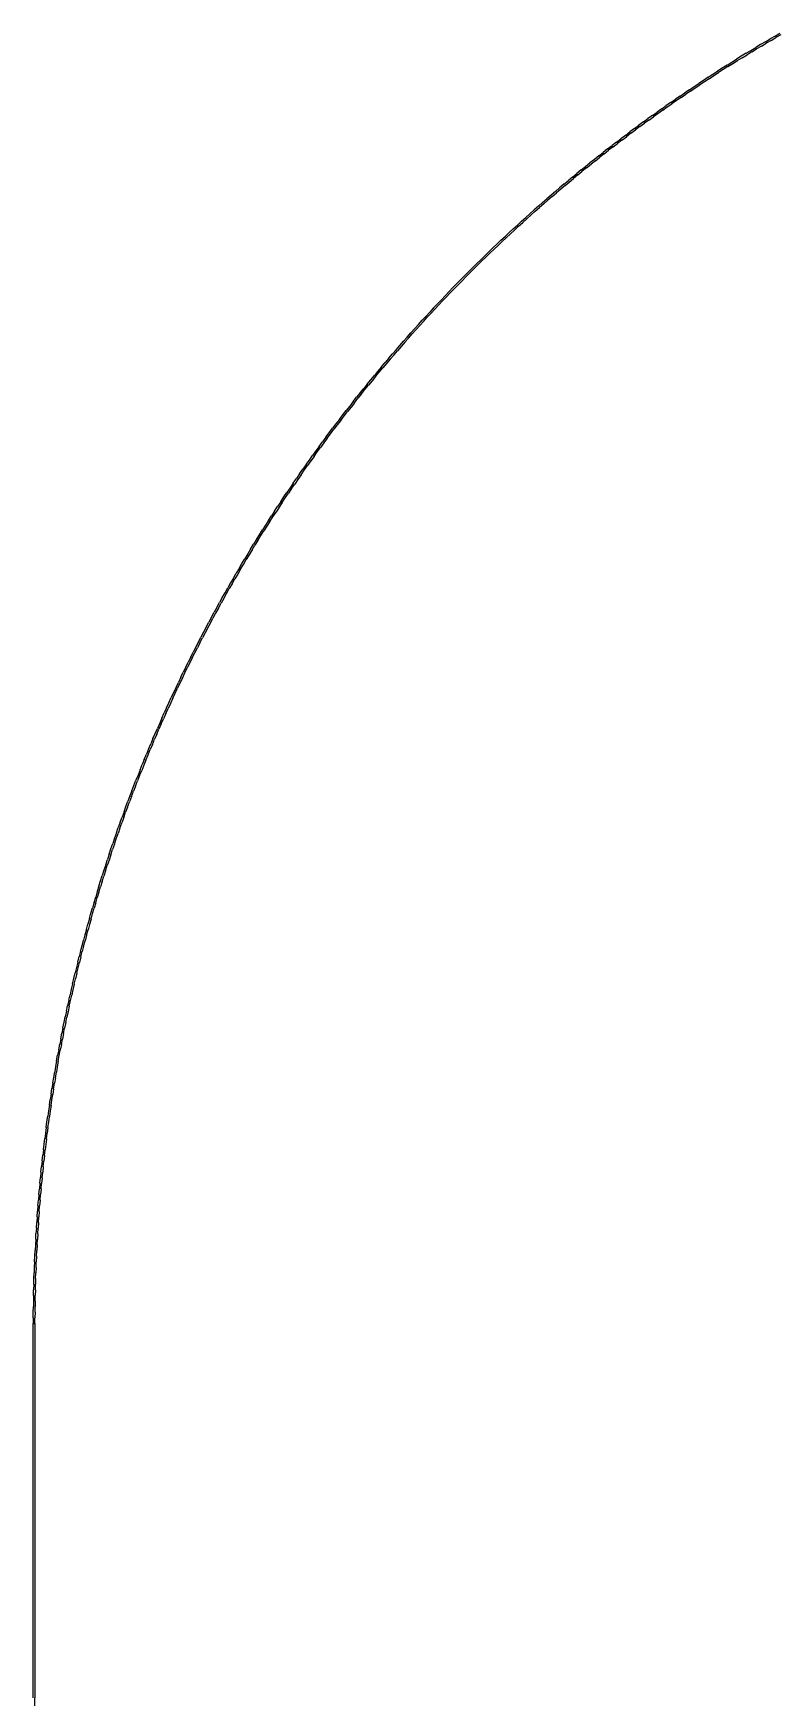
# Model space of a CAD drawing. Header units: metres. Extents: x 0.2 to 42.3, y 0.9 to 39.
# Drawn here: x 2.025 to 2.375, y 14.698 to 15.482 of the extents above; entities that cross this region are included whole.
import ezdxf

# ---------------------------------------------------------------- set-up
doc = ezdxf.new("R2010")
doc.units = ezdxf.units.M
doc.layers.add('BSA_MATERIAL_SECTION', color=7, linetype='Continuous')

msp = doc.modelspace()

# ---------------------------------------------------------------- linework, layer by layer
at = {"layer": 'BSA_MATERIAL_SECTION'}
for p, q in [((2.37007, 15.4777), (2.37235, 15.47905)), ((2.37275, 15.47835), (2.37048, 15.47701)), ((2.37464, 15.48037), (2.37235, 15.47905)), ((2.37275, 15.47835), (2.37504, 15.47968)), ((2.37464, 15.48037), (2.37693, 15.4817)), ((2.37733, 15.481), (2.37504, 15.47968)), ((2.35873, 15.47088), (2.35648, 15.46949)), ((2.35915, 15.4702), (2.3569, 15.46881)), ((2.36099, 15.47226), (2.35873, 15.47088)), ((2.35915, 15.4702), (2.36141, 15.47158)), ((2.36099, 15.47226), (2.36325, 15.47364)), ((2.36366, 15.47295), (2.36141, 15.47158)), ((2.36325, 15.47364), (2.36552, 15.475)), ((2.36366, 15.47295), (2.36593, 15.47431)), ((2.36779, 15.47636), (2.36552, 15.475)), ((2.3682, 15.47567), (2.36593, 15.47431)), ((2.37007, 15.4777), (2.36779, 15.47636)), ((2.3682, 15.47567), (2.37048, 15.47701)), ((2.34308, 15.46097), (2.3453, 15.46241)), ((2.3453, 15.46241), (2.34753, 15.46384)), ((2.34574, 15.46174), (2.34796, 15.46317)), ((2.34976, 15.46527), (2.34753, 15.46384)), ((2.35019, 15.4646), (2.34796, 15.46317)), ((2.35199, 15.46668), (2.34976, 15.46527)), ((2.35242, 15.46601), (2.35019, 15.4646)), ((2.35199, 15.46668), (2.35423, 15.46809)), ((2.35242, 15.46601), (2.35466, 15.46742)), ((2.35423, 15.46809), (2.35648, 15.46949)), ((2.35466, 15.46742), (2.3569, 15.46881)), ((2.33426, 15.45512), (2.33207, 15.45364)), ((2.33471, 15.45446), (2.33252, 15.45298)), ((2.33426, 15.45512), (2.33646, 15.4566)), ((2.33471, 15.45446), (2.3369, 15.45594)), ((2.33646, 15.4566), (2.33866, 15.45806)), ((2.3369, 15.45594), (2.3391, 15.4574)), ((2.34087, 15.45952), (2.33866, 15.45806)), ((2.34131, 15.45886), (2.3391, 15.4574)), ((2.34308, 15.46097), (2.34087, 15.45952)), ((2.34352, 15.4603), (2.34131, 15.45886)), ((2.34352, 15.4603), (2.34574, 15.46174)), ((2.3212, 15.4461), (2.32336, 15.44763)), ((2.32166, 15.44545), (2.32382, 15.44698)), ((2.32553, 15.44914), (2.32336, 15.44763)), ((2.32382, 15.44698), (2.32599, 15.44849)), ((2.32553, 15.44914), (2.3277, 15.45065)), ((2.32815, 15.45), (2.32599, 15.44849)), ((2.32988, 15.45215), (2.3277, 15.45065)), ((2.33034, 15.45149), (2.32815, 15.45)), ((2.32988, 15.45215), (2.33207, 15.45364)), ((2.33034, 15.45149), (2.33252, 15.45298)), ((2.3126, 15.43993), (2.31046, 15.43837)), ((2.31094, 15.43772), (2.31307, 15.43928)), ((2.3126, 15.43993), (2.31474, 15.44149)), ((2.31521, 15.44084), (2.31307, 15.43928)), ((2.31689, 15.44303), (2.31474, 15.44149)), ((2.31521, 15.44084), (2.31735, 15.44238)), ((2.31689, 15.44303), (2.31903, 15.44458)), ((2.3195, 15.44392), (2.31735, 15.44238)), ((2.3212, 15.4461), (2.31903, 15.44458)), ((2.32166, 15.44545), (2.3195, 15.44392)), ((2.29988, 15.43042), (2.30198, 15.43203)), ((2.30247, 15.43139), (2.30037, 15.42979)), ((2.3041, 15.43362), (2.30198, 15.43203)), ((2.30247, 15.43139), (2.30458, 15.43298)), ((2.3041, 15.43362), (2.30621, 15.43521)), ((2.30669, 15.43457), (2.30458, 15.43298)), ((2.30834, 15.43679), (2.30621, 15.43521)), ((2.30669, 15.43457), (2.30881, 15.43615)), ((2.30834, 15.43679), (2.31046, 15.43837)), ((2.31094, 15.43772), (2.30881, 15.43615)), ((2.29153, 15.42392), (2.28945, 15.42228)), ((2.28995, 15.42166), (2.29202, 15.4233)), ((2.29153, 15.42392), (2.2936, 15.42556)), ((2.2941, 15.42493), (2.29202, 15.4233)), ((2.29569, 15.42719), (2.2936, 15.42556)), ((2.2941, 15.42493), (2.29618, 15.42656)), ((2.29569, 15.42719), (2.29778, 15.42881)), ((2.29827, 15.42818), (2.29618, 15.42656)), ((2.29988, 15.43042), (2.29778, 15.42881)), ((2.29827, 15.42818), (2.30037, 15.42979)), ((2.27918, 15.41395), (2.28122, 15.41563)), ((2.28327, 15.4173), (2.28122, 15.41563)), ((2.28172, 15.41501), (2.28377, 15.41668)), ((2.28327, 15.4173), (2.28532, 15.41897)), ((2.28582, 15.41835), (2.28377, 15.41668)), ((2.28532, 15.41897), (2.28739, 15.42063)), ((2.28582, 15.41835), (2.28789, 15.42001)), ((2.28945, 15.42228), (2.28739, 15.42063)), ((2.28995, 15.42166), (2.28789, 15.42001)), ((2.27107, 15.40714), (2.27309, 15.40886)), ((2.2736, 15.40824), (2.27159, 15.40653)), ((2.27511, 15.41056), (2.27309, 15.40886)), ((2.27563, 15.40994), (2.2736, 15.40824)), ((2.27511, 15.41056), (2.27714, 15.41226)), ((2.27563, 15.40994), (2.27765, 15.41164)), ((2.27918, 15.41395), (2.27714, 15.41226)), ((2.27765, 15.41164), (2.27969, 15.41333)), ((2.28172, 15.41501), (2.27969, 15.41333)), ((2.26307, 15.40021), (2.26108, 15.39846)), ((2.26161, 15.39786), (2.2636, 15.39961)), ((2.26307, 15.40021), (2.26506, 15.40196)), ((2.26558, 15.40135), (2.2636, 15.39961)), ((2.26506, 15.40196), (2.26706, 15.40369)), ((2.26558, 15.40135), (2.26758, 15.40308)), ((2.26906, 15.40542), (2.26706, 15.40369)), ((2.26958, 15.40481), (2.26758, 15.40308)), ((2.27107, 15.40714), (2.26906, 15.40542)), ((2.26958, 15.40481), (2.27159, 15.40653)), ((2.25517, 15.39316), (2.25321, 15.39138)), ((2.25375, 15.39079), (2.25571, 15.39257)), ((2.25517, 15.39316), (2.25714, 15.39494)), ((2.25767, 15.39434), (2.25571, 15.39257)), ((2.25714, 15.39494), (2.25911, 15.3967)), ((2.25767, 15.39434), (2.25964, 15.3961)), ((2.26108, 15.39846), (2.25911, 15.3967)), ((2.26161, 15.39786), (2.25964, 15.3961)), ((2.24353, 15.38237), (2.24545, 15.38419)), ((2.24545, 15.38419), (2.24739, 15.38599)), ((2.246, 15.38361), (2.24793, 15.38541)), ((2.24932, 15.3878), (2.24739, 15.38599)), ((2.24986, 15.38721), (2.24793, 15.38541)), ((2.25127, 15.38959), (2.24932, 15.3878)), ((2.24986, 15.38721), (2.25181, 15.389)), ((2.25127, 15.38959), (2.25321, 15.39138)), ((2.25375, 15.39079), (2.25181, 15.389)), ((2.2378, 15.37687), (2.23591, 15.37502)), ((2.23836, 15.3763), (2.23647, 15.37445)), ((2.2378, 15.37687), (2.23971, 15.37871)), ((2.23836, 15.3763), (2.24026, 15.37813)), ((2.24161, 15.38055), (2.23971, 15.37871)), ((2.24217, 15.37997), (2.24026, 15.37813)), ((2.24353, 15.38237), (2.24161, 15.38055)), ((2.24217, 15.37997), (2.24408, 15.38179)), ((2.246, 15.38361), (2.24408, 15.38179)), ((2.2284, 15.36757), (2.23026, 15.36945)), ((2.23083, 15.36888), (2.22896, 15.36701)), ((2.23214, 15.37131), (2.23026, 15.36945)), ((2.23083, 15.36888), (2.2327, 15.37074)), ((2.23214, 15.37131), (2.23402, 15.37317)), ((2.23458, 15.3726), (2.2327, 15.37074)), ((2.23402, 15.37317), (2.23591, 15.37502)), ((2.23458, 15.3726), (2.23647, 15.37445)), ((2.221, 15.36), (2.22283, 15.36191)), ((2.22341, 15.36135), (2.22157, 15.35944)), ((2.22283, 15.36191), (2.22468, 15.3638)), ((2.22525, 15.36324), (2.22341, 15.36135)), ((2.22653, 15.36569), (2.22468, 15.3638)), ((2.22525, 15.36324), (2.2271, 15.36513)), ((2.2284, 15.36757), (2.22653, 15.36569)), ((2.2271, 15.36513), (2.22896, 15.36701)), ((2.21371, 15.35232), (2.21552, 15.35425)), ((2.2161, 15.35371), (2.2143, 15.35177)), ((2.21552, 15.35425), (2.21734, 15.35617)), ((2.21792, 15.35562), (2.2161, 15.35371)), ((2.21916, 15.35809), (2.21734, 15.35617)), ((2.21792, 15.35562), (2.21974, 15.35754)), ((2.221, 15.36), (2.21916, 15.35809)), ((2.21974, 15.35754), (2.22157, 15.35944)), ((2.20655, 15.34453), (2.20832, 15.34649)), ((2.20714, 15.34399), (2.20891, 15.34595)), ((2.21011, 15.34844), (2.20832, 15.34649)), ((2.20891, 15.34595), (2.2107, 15.3479)), ((2.21011, 15.34844), (2.21191, 15.35039)), ((2.21249, 15.34984), (2.2107, 15.3479)), ((2.21371, 15.35232), (2.21191, 15.35039)), ((2.21249, 15.34984), (2.2143, 15.35177)), ((2.20124, 15.33862), (2.1995, 15.33664)), ((2.2001, 15.33611), (2.20184, 15.33809)), ((2.20124, 15.33862), (2.20301, 15.3406)), ((2.20184, 15.33809), (2.2036, 15.34006)), ((2.20477, 15.34257), (2.20301, 15.3406)), ((2.20536, 15.34204), (2.2036, 15.34006)), ((2.20655, 15.34453), (2.20477, 15.34257)), ((2.20714, 15.34399), (2.20536, 15.34204)), ((2.19257, 15.32863), (2.19428, 15.33065)), ((2.19318, 15.32811), (2.19489, 15.33013)), ((2.19602, 15.33265), (2.19428, 15.33065)), ((2.19489, 15.33013), (2.19662, 15.33212)), ((2.19602, 15.33265), (2.19775, 15.33465)), ((2.19835, 15.33412), (2.19662, 15.33212)), ((2.19775, 15.33465), (2.1995, 15.33664)), ((2.2001, 15.33611), (2.19835, 15.33412)), ((2.18745, 15.32257), (2.18576, 15.32053)), ((2.18638, 15.32002), (2.18806, 15.32206)), ((2.18915, 15.32459), (2.18745, 15.32257)), ((2.18806, 15.32206), (2.18976, 15.32408)), ((2.18915, 15.32459), (2.19085, 15.32662)), ((2.19146, 15.3261), (2.18976, 15.32408)), ((2.19257, 15.32863), (2.19085, 15.32662)), ((2.19318, 15.32811), (2.19146, 15.3261)), ((2.17908, 15.31232), (2.18073, 15.31439)), ((2.1797, 15.31182), (2.18135, 15.31388)), ((2.1824, 15.31644), (2.18073, 15.31439)), ((2.18135, 15.31388), (2.18302, 15.31593)), ((2.1824, 15.31644), (2.18407, 15.31849)), ((2.18469, 15.31798), (2.18302, 15.31593)), ((2.18407, 15.31849), (2.18576, 15.32053)), ((2.18638, 15.32002), (2.18469, 15.31798)), ((2.17414, 15.3061), (2.17252, 15.30401)), ((2.17477, 15.30561), (2.17315, 15.30352)), ((2.17578, 15.30818), (2.17414, 15.3061)), ((2.17641, 15.30768), (2.17477, 15.30561)), ((2.17578, 15.30818), (2.17742, 15.31026)), ((2.17641, 15.30768), (2.17805, 15.30976)), ((2.17908, 15.31232), (2.17742, 15.31026)), ((2.1797, 15.31182), (2.17805, 15.30976)), ((2.16768, 15.29772), (2.16608, 15.29561)), ((2.16929, 15.29982), (2.16768, 15.29772)), ((2.16992, 15.29934), (2.16831, 15.29724)), ((2.16929, 15.29982), (2.17089, 15.30192)), ((2.16992, 15.29934), (2.17153, 15.30144)), ((2.17089, 15.30192), (2.17252, 15.30401)), ((2.17153, 15.30144), (2.17315, 15.30352)), ((2.16292, 15.29137), (2.16134, 15.28924)), ((2.16356, 15.29089), (2.16198, 15.28877)), ((2.16292, 15.29137), (2.16449, 15.29349)), ((2.16356, 15.29089), (2.16513, 15.29302)), ((2.16449, 15.29349), (2.16608, 15.29561)), ((2.16513, 15.29302), (2.16672, 15.29513)), ((2.16831, 15.29724), (2.16672, 15.29513)), ((2.15513, 15.28067), (2.15668, 15.28282)), ((2.15733, 15.28235), (2.15578, 15.28021)), ((2.15822, 15.28497), (2.15668, 15.28282)), ((2.15733, 15.28235), (2.15887, 15.2845)), ((2.15978, 15.28711), (2.15822, 15.28497)), ((2.15887, 15.2845), (2.16043, 15.28664)), ((2.15978, 15.28711), (2.16134, 15.28924)), ((2.16198, 15.28877), (2.16043, 15.28664)), ((2.15056, 15.27418), (2.14905, 15.27201)), ((2.15056, 15.27418), (2.15208, 15.27635)), ((2.15122, 15.27372), (2.15273, 15.27589)), ((2.1536, 15.27851), (2.15208, 15.27635)), ((2.15273, 15.27589), (2.15426, 15.27805)), ((2.1536, 15.27851), (2.15513, 15.28067)), ((2.15578, 15.28021), (2.15426, 15.27805)), ((2.14606, 15.26764), (2.14458, 15.26544)), ((2.14672, 15.26719), (2.14525, 15.265)), ((2.14756, 15.26982), (2.14606, 15.26764)), ((2.14672, 15.26719), (2.14822, 15.26937)), ((2.14756, 15.26982), (2.14905, 15.27201)), ((2.14971, 15.27155), (2.14822, 15.26937)), ((2.15122, 15.27372), (2.14971, 15.27155)), ((2.13874, 15.25662), (2.14018, 15.25884)), ((2.14164, 15.26104), (2.14018, 15.25884)), ((2.14231, 15.2606), (2.14085, 15.2584)), ((2.14164, 15.26104), (2.14311, 15.26325)), ((2.14231, 15.2606), (2.14377, 15.26281)), ((2.14311, 15.26325), (2.14458, 15.26544)), ((2.14377, 15.26281), (2.14525, 15.265)), ((2.13586, 15.25218), (2.13444, 15.24995)), ((2.13654, 15.25175), (2.13511, 15.24952)), ((2.13586, 15.25218), (2.13729, 15.2544)), ((2.13654, 15.25175), (2.13796, 15.25397)), ((2.13874, 15.25662), (2.13729, 15.2544)), ((2.13796, 15.25397), (2.13941, 15.25618)), ((2.14085, 15.2584), (2.13941, 15.25618)), ((2.13022, 15.24322), (2.12882, 15.24098)), ((2.1309, 15.2428), (2.1295, 15.24056)), ((2.13022, 15.24322), (2.13161, 15.24547)), ((2.1309, 15.2428), (2.13229, 15.24505)), ((2.13161, 15.24547), (2.13302, 15.24771)), ((2.13229, 15.24505), (2.1337, 15.24728)), ((2.13444, 15.24995), (2.13302, 15.24771)), ((2.13511, 15.24952), (2.1337, 15.24728)), ((2.12607, 15.23646), (2.12471, 15.23419)), ((2.12675, 15.23604), (2.12539, 15.23378)), ((2.12745, 15.23872), (2.12607, 15.23646)), ((2.12813, 15.2383), (2.12675, 15.23604)), ((2.12745, 15.23872), (2.12882, 15.24098)), ((2.12813, 15.2383), (2.1295, 15.24056)), ((2.11934, 15.22507), (2.12066, 15.22736)), ((2.122, 15.22964), (2.12066, 15.22736)), ((2.12269, 15.22923), (2.12135, 15.22695)), ((2.122, 15.22964), (2.12335, 15.23192)), ((2.12269, 15.22923), (2.12404, 15.23151)), ((2.12335, 15.23192), (2.12471, 15.23419)), ((2.12404, 15.23151), (2.12539, 15.23378)), ((2.11539, 15.21818), (2.1167, 15.22048)), ((2.11609, 15.21778), (2.1174, 15.22008)), ((2.11801, 15.22278), (2.1167, 15.22048)), ((2.1187, 15.22238), (2.1174, 15.22008)), ((2.11934, 15.22507), (2.11801, 15.22278)), ((2.1187, 15.22238), (2.12003, 15.22467)), ((2.12135, 15.22695), (2.12003, 15.22467)), ((2.11154, 15.21124), (2.11281, 15.21356)), ((2.11224, 15.21085), (2.11351, 15.21317)), ((2.1141, 15.21587), (2.11281, 15.21356)), ((2.1148, 15.21548), (2.11351, 15.21317)), ((2.1141, 15.21587), (2.11539, 15.21818)), ((2.1148, 15.21548), (2.11609, 15.21778)), ((2.10651, 15.20192), (2.10775, 15.20426)), ((2.10722, 15.20155), (2.10846, 15.20388)), ((2.10901, 15.20659), (2.10775, 15.20426)), ((2.10846, 15.20388), (2.10971, 15.20621)), ((2.10901, 15.20659), (2.11026, 15.20892)), ((2.11096, 15.20854), (2.10971, 15.20621)), ((2.11154, 15.21124), (2.11026, 15.20892)), ((2.11224, 15.21085), (2.11096, 15.20854)), ((2.10283, 15.19489), (2.10405, 15.19724)), ((2.10354, 15.19452), (2.10476, 15.19687)), ((2.10527, 15.19958), (2.10405, 15.19724)), ((2.10598, 15.19921), (2.10476, 15.19687)), ((2.10651, 15.20192), (2.10527, 15.19958)), ((2.10722, 15.20155), (2.10598, 15.19921)), ((2.09924, 15.18781), (2.10042, 15.19018)), ((2.09995, 15.18745), (2.10114, 15.18981)), ((2.10163, 15.19253), (2.10042, 15.19018)), ((2.10114, 15.18981), (2.10234, 15.19217)), ((2.10163, 15.19253), (2.10283, 15.19489)), ((2.10354, 15.19452), (2.10234, 15.19217)), ((2.09457, 15.17831), (2.09572, 15.18069)), ((2.09529, 15.17796), (2.09644, 15.18034)), ((2.09689, 15.18307), (2.09572, 15.18069)), ((2.09644, 15.18034), (2.0976, 15.18272)), ((2.09689, 15.18307), (2.09805, 15.18544)), ((2.09877, 15.18509), (2.0976, 15.18272)), ((2.09924, 15.18781), (2.09805, 15.18544)), ((2.09995, 15.18745), (2.09877, 15.18509)), ((2.09229, 15.17353), (2.09116, 15.17114)), ((2.09188, 15.1708), (2.09301, 15.17319)), ((2.09229, 15.17353), (2.09342, 15.17593)), ((2.09414, 15.17558), (2.09301, 15.17319)), ((2.09457, 15.17831), (2.09342, 15.17593)), ((2.09529, 15.17796), (2.09414, 15.17558)), ((2.08784, 15.16393), (2.08893, 15.16634)), ((2.08966, 15.16601), (2.08856, 15.1636)), ((2.08893, 15.16634), (2.09004, 15.16874)), ((2.09077, 15.16841), (2.08966, 15.16601)), ((2.09116, 15.17114), (2.09004, 15.16874)), ((2.09077, 15.16841), (2.09188, 15.1708)), ((2.08459, 15.15669), (2.08353, 15.15426)), ((2.08566, 15.15911), (2.08459, 15.15669)), ((2.08532, 15.15637), (2.08639, 15.15878)), ((2.08566, 15.15911), (2.08674, 15.16152)), ((2.08747, 15.1612), (2.08639, 15.15878)), ((2.08784, 15.16393), (2.08674, 15.16152)), ((2.08747, 15.1612), (2.08856, 15.1636)), ((2.08143, 15.14941), (2.08039, 15.14697)), ((2.08113, 15.14666), (2.08216, 15.14909)), ((2.08143, 15.14941), (2.08247, 15.15184)), ((2.0832, 15.15152), (2.08216, 15.14909)), ((2.08247, 15.15184), (2.08353, 15.15426)), ((2.0832, 15.15152), (2.08426, 15.15394)), ((2.08532, 15.15637), (2.08426, 15.15394)), ((2.07734, 15.13964), (2.07835, 15.14209)), ((2.07808, 15.13934), (2.07908, 15.14178)), ((2.07937, 15.14453), (2.07835, 15.14209)), ((2.07908, 15.14178), (2.08011, 15.14422)), ((2.07937, 15.14453), (2.08039, 15.14697)), ((2.08113, 15.14666), (2.08011, 15.14422)), ((2.07535, 15.13474), (2.07437, 15.13228)), ((2.07511, 15.13199), (2.0761, 15.13444)), ((2.07535, 15.13474), (2.07634, 15.13719)), ((2.07708, 15.13689), (2.0761, 15.13444)), ((2.07734, 15.13964), (2.07634, 15.13719)), ((2.07808, 15.13934), (2.07708, 15.13689)), ((2.07149, 15.12488), (2.07244, 15.12735)), ((2.07318, 15.12707), (2.07224, 15.1246)), ((2.07244, 15.12735), (2.0734, 15.12982)), ((2.07318, 15.12707), (2.07415, 15.12953)), ((2.07437, 15.13228), (2.0734, 15.12982)), ((2.07511, 15.13199), (2.07415, 15.12953)), ((2.06777, 15.11497), (2.06868, 15.11746)), ((2.06868, 15.11746), (2.06961, 15.11994)), ((2.06943, 15.11718), (2.07036, 15.11965)), ((2.07054, 15.12241), (2.06961, 15.11994)), ((2.07129, 15.12213), (2.07036, 15.11965)), ((2.07149, 15.12488), (2.07054, 15.12241)), ((2.07129, 15.12213), (2.07224, 15.1246)), ((2.06597, 15.11), (2.06508, 15.10751)), ((2.06583, 15.10724), (2.06672, 15.10973)), ((2.06597, 15.11), (2.06686, 15.11249)), ((2.06761, 15.11222), (2.06672, 15.10973)), ((2.06777, 15.11497), (2.06686, 15.11249)), ((2.06761, 15.11222), (2.06852, 15.1147)), ((2.06943, 15.11718), (2.06852, 15.1147)), ((2.06333, 15.10251), (2.06248, 15.1)), ((2.06324, 15.09975), (2.06409, 15.10225)), ((2.06421, 15.10501), (2.06333, 15.10251)), ((2.06409, 15.10225), (2.06496, 15.10474)), ((2.06421, 15.10501), (2.06508, 15.10751)), ((2.06583, 15.10724), (2.06496, 15.10474)), ((2.06079, 15.09499), (2.05996, 15.09248)), ((2.06155, 15.09474), (2.06072, 15.09223)), ((2.06079, 15.09499), (2.06163, 15.0975)), ((2.06155, 15.09474), (2.06238, 15.09724)), ((2.06163, 15.0975), (2.06248, 15.1)), ((2.06324, 15.09975), (2.06238, 15.09724)), ((2.05833, 15.08744), (2.05753, 15.08492)), ((2.05909, 15.0872), (2.05829, 15.08468)), ((2.05914, 15.08996), (2.05833, 15.08744)), ((2.05909, 15.0872), (2.0599, 15.08971)), ((2.05914, 15.08996), (2.05996, 15.09248)), ((2.06072, 15.09223), (2.0599, 15.08971)), ((2.05595, 15.07987), (2.05518, 15.07734)), ((2.05594, 15.07711), (2.05672, 15.07963)), ((2.05595, 15.07987), (2.05673, 15.0824)), ((2.0575, 15.08216), (2.05672, 15.07963)), ((2.05673, 15.0824), (2.05753, 15.08492)), ((2.0575, 15.08216), (2.05829, 15.08468)), ((2.05366, 15.07227), (2.05292, 15.06973)), ((2.05366, 15.07227), (2.05442, 15.0748)), ((2.05443, 15.07204), (2.05369, 15.0695)), ((2.05518, 15.07734), (2.05442, 15.0748)), ((2.05443, 15.07204), (2.05518, 15.07457)), ((2.05594, 15.07711), (2.05518, 15.07457)), ((2.05146, 15.06464), (2.05074, 15.06209)), ((2.05146, 15.06464), (2.05218, 15.06719)), ((2.05223, 15.06442), (2.05151, 15.06188)), ((2.05218, 15.06719), (2.05292, 15.06973)), ((2.05223, 15.06442), (2.05295, 15.06697)), ((2.05295, 15.06697), (2.05369, 15.0695)), ((2.04934, 15.05699), (2.04866, 15.05443)), ((2.05004, 15.05954), (2.04934, 15.05699)), ((2.05011, 15.05678), (2.04943, 15.05423)), ((2.05004, 15.05954), (2.05074, 15.06209)), ((2.05011, 15.05678), (2.05081, 15.05933)), ((2.05151, 15.06188), (2.05081, 15.05933)), ((2.04601, 15.04419), (2.04665, 15.04675)), ((2.04731, 15.04931), (2.04665, 15.04675)), ((2.04731, 15.04931), (2.04797, 15.05188)), ((2.04743, 15.04656), (2.04809, 15.04911)), ((2.04797, 15.05188), (2.04866, 15.05443)), ((2.04875, 15.05167), (2.04809, 15.04911)), ((2.04875, 15.05167), (2.04943, 15.05423)), ((2.04412, 15.03648), (2.04474, 15.03905)), ((2.04536, 15.04162), (2.04474, 15.03905)), ((2.04601, 15.04419), (2.04536, 15.04162)), ((2.04552, 15.03886), (2.04614, 15.04143)), ((2.04614, 15.04143), (2.04678, 15.04399)), ((2.04743, 15.04656), (2.04678, 15.04399)), ((2.04291, 15.03132), (2.04232, 15.02874)), ((2.04351, 15.0339), (2.04291, 15.03132)), ((2.04369, 15.03114), (2.0431, 15.02857)), ((2.04351, 15.0339), (2.04412, 15.03648)), ((2.04429, 15.03372), (2.04369, 15.03114)), ((2.04429, 15.03372), (2.0449, 15.03629)), ((2.04552, 15.03886), (2.0449, 15.03629)), ((2.04061, 15.02099), (2.04117, 15.02358)), ((2.04174, 15.02616), (2.04117, 15.02358)), ((2.04196, 15.02341), (2.04139, 15.02082)), ((2.04174, 15.02616), (2.04232, 15.02874)), ((2.04196, 15.02341), (2.04252, 15.02599)), ((2.04252, 15.02599), (2.0431, 15.02857)), ((2.03899, 15.01322), (2.03952, 15.01581)), ((2.03952, 15.01581), (2.04006, 15.0184)), ((2.0403, 15.01565), (2.03978, 15.01306)), ((2.04061, 15.02099), (2.04006, 15.0184)), ((2.0403, 15.01565), (2.04085, 15.01824)), ((2.04139, 15.02082), (2.04085, 15.01824)), ((2.03796, 15.00803), (2.03745, 15.00543)), ((2.03796, 15.00803), (2.03847, 15.01063)), ((2.03824, 15.00528), (2.03874, 15.00788)), ((2.03899, 15.01322), (2.03847, 15.01063)), ((2.03925, 15.01047), (2.03874, 15.00788)), ((2.03925, 15.01047), (2.03978, 15.01306)), ((2.03601, 14.99762), (2.03648, 15.00023)), ((2.03697, 15.00283), (2.03648, 15.00023)), ((2.0368, 14.99748), (2.03727, 15.00008)), ((2.03697, 15.00283), (2.03745, 15.00543)), ((2.03727, 15.00008), (2.03775, 15.00268)), ((2.03824, 15.00528), (2.03775, 15.00268)), ((2.03465, 14.9898), (2.0351, 14.99241)), ((2.03554, 14.99502), (2.0351, 14.99241)), ((2.03544, 14.98967), (2.03589, 14.99228)), ((2.03601, 14.99762), (2.03554, 14.99502)), ((2.03633, 14.99488), (2.03589, 14.99228)), ((2.0368, 14.99748), (2.03633, 14.99488)), ((2.03339, 14.98197), (2.03379, 14.98458)), ((2.03422, 14.98719), (2.03379, 14.98458)), ((2.03458, 14.98445), (2.03418, 14.98184)), ((2.03422, 14.98719), (2.03465, 14.9898)), ((2.03458, 14.98445), (2.03501, 14.98706)), ((2.03544, 14.98967), (2.03501, 14.98706)), ((2.03259, 14.97673), (2.0322, 14.97412)), ((2.03259, 14.97673), (2.03298, 14.97935)), ((2.03339, 14.98197), (2.03298, 14.97935)), ((2.03338, 14.97662), (2.03299, 14.974)), ((2.03338, 14.97662), (2.03377, 14.97923)), ((2.03377, 14.97923), (2.03418, 14.98184)), ((2.03112, 14.96625), (2.03146, 14.96888)), ((2.03146, 14.96888), (2.03183, 14.9715)), ((2.0322, 14.97412), (2.03183, 14.9715)), ((2.03191, 14.96615), (2.03226, 14.96877)), ((2.03226, 14.96877), (2.03263, 14.97138)), ((2.03299, 14.974), (2.03263, 14.97138)), ((2.03011, 14.95838), (2.03044, 14.961)), ((2.03077, 14.96363), (2.03044, 14.961)), ((2.03112, 14.96625), (2.03077, 14.96363)), ((2.03123, 14.9609), (2.0309, 14.95828)), ((2.03123, 14.9609), (2.03156, 14.96353)), ((2.03191, 14.96615), (2.03156, 14.96353)), ((2.0292, 14.95049), (2.02949, 14.95312)), ((2.0298, 14.95575), (2.02949, 14.95312)), ((2.0298, 14.95575), (2.03011, 14.95838)), ((2.03029, 14.95303), (2.03, 14.9504)), ((2.03029, 14.95303), (2.0306, 14.95566)), ((2.0309, 14.95828), (2.0306, 14.95566)), ((2.02864, 14.94523), (2.02837, 14.9426)), ((2.02864, 14.94523), (2.02891, 14.94786)), ((2.0292, 14.95049), (2.02891, 14.94786)), ((2.02917, 14.94252), (2.02944, 14.94515)), ((2.02971, 14.94778), (2.02944, 14.94515)), ((2.02971, 14.94778), (2.03, 14.9504)), ((2.02765, 14.93469), (2.02788, 14.93733)), ((2.02813, 14.93996), (2.02788, 14.93733)), ((2.02813, 14.93996), (2.02837, 14.9426)), ((2.02867, 14.93726), (2.02844, 14.93462)), ((2.02867, 14.93726), (2.02892, 14.93989)), ((2.02917, 14.94252), (2.02892, 14.93989)), ((2.02721, 14.92942), (2.027, 14.92678)), ((2.02721, 14.92942), (2.02742, 14.93206)), ((2.02765, 14.93469), (2.02742, 14.93206)), ((2.0278, 14.92672), (2.028, 14.92935)), ((2.02821, 14.93199), (2.028, 14.92935)), ((2.02821, 14.93199), (2.02844, 14.93462)), ((2.02645, 14.91886), (2.02662, 14.9215)), ((2.02681, 14.92414), (2.02662, 14.9215)), ((2.02681, 14.92414), (2.027, 14.92678)), ((2.02742, 14.92145), (2.02725, 14.91881)), ((2.02742, 14.92145), (2.02761, 14.92408)), ((2.0278, 14.92672), (2.02761, 14.92408)), ((2.02613, 14.91358), (2.02598, 14.91094)), ((2.02613, 14.91358), (2.02628, 14.91622)), ((2.02645, 14.91886), (2.02628, 14.91622)), ((2.02678, 14.91089), (2.02693, 14.91353)), ((2.02708, 14.91617), (2.02693, 14.91353)), ((2.02708, 14.91617), (2.02725, 14.91881)), ((2.02561, 14.90301), (2.02572, 14.90565)), ((2.02572, 14.90565), (2.02585, 14.90829)), ((2.02598, 14.91094), (2.02585, 14.90829)), ((2.02652, 14.90561), (2.02641, 14.90297)), ((2.02652, 14.90561), (2.02665, 14.90825)), ((2.02678, 14.91089), (2.02665, 14.90825)), ((2.0255, 14.90036), (2.02541, 14.89772)), ((2.02561, 14.90301), (2.0255, 14.90036)), ((2.0263, 14.90033), (2.02621, 14.89769)), ((2.0263, 14.90033), (2.02641, 14.90297)), ((2.02525, 14.89243), (2.02518, 14.88978)), ((2.02525, 14.89243), (2.02532, 14.89507)), ((2.02532, 14.89507), (2.02541, 14.89772)), ((2.02598, 14.88976), (2.02605, 14.89241)), ((2.02612, 14.89505), (2.02605, 14.89241)), ((2.02612, 14.89505), (2.02621, 14.89769)), ((2.02508, 14.88449), (2.02505, 14.88184)), ((2.02513, 14.88714), (2.02508, 14.88449)), ((2.02513, 14.88714), (2.02518, 14.88978)), ((2.02588, 14.88448), (2.02585, 14.88184)), ((2.02588, 14.88448), (2.02593, 14.88712)), ((2.02598, 14.88976), (2.02593, 14.88712)), ((2.02501, 14.87655), (2.025, 14.87391)), ((2.02501, 14.87655), (2.02502, 14.8792)), ((2.02502, 14.8792), (2.02505, 14.88184)), ((2.0258, 14.87391), (2.02581, 14.87655)), ((2.02582, 14.87919), (2.02581, 14.87655)), ((2.02582, 14.87919), (2.02585, 14.88184)), ((2.025, 14.87391), (2.0254, 14.87391)), ((2.025, 14.69761), (2.025, 14.87391)), ((2.025, 14.87391), (2.0254, 14.87391)), ((2.0258, 14.87391), (2.0254, 14.87391)), ((2.0258, 14.87391), (2.0254, 14.87391)), ((2.0258, 14.87391), (2.0258, 14.69761)), ((2.0258, 14.52131), (2.0258, 14.69761))]:
    msp.add_line(p, q, dxfattribs=at)

doc.saveas('drawing.dxf')
